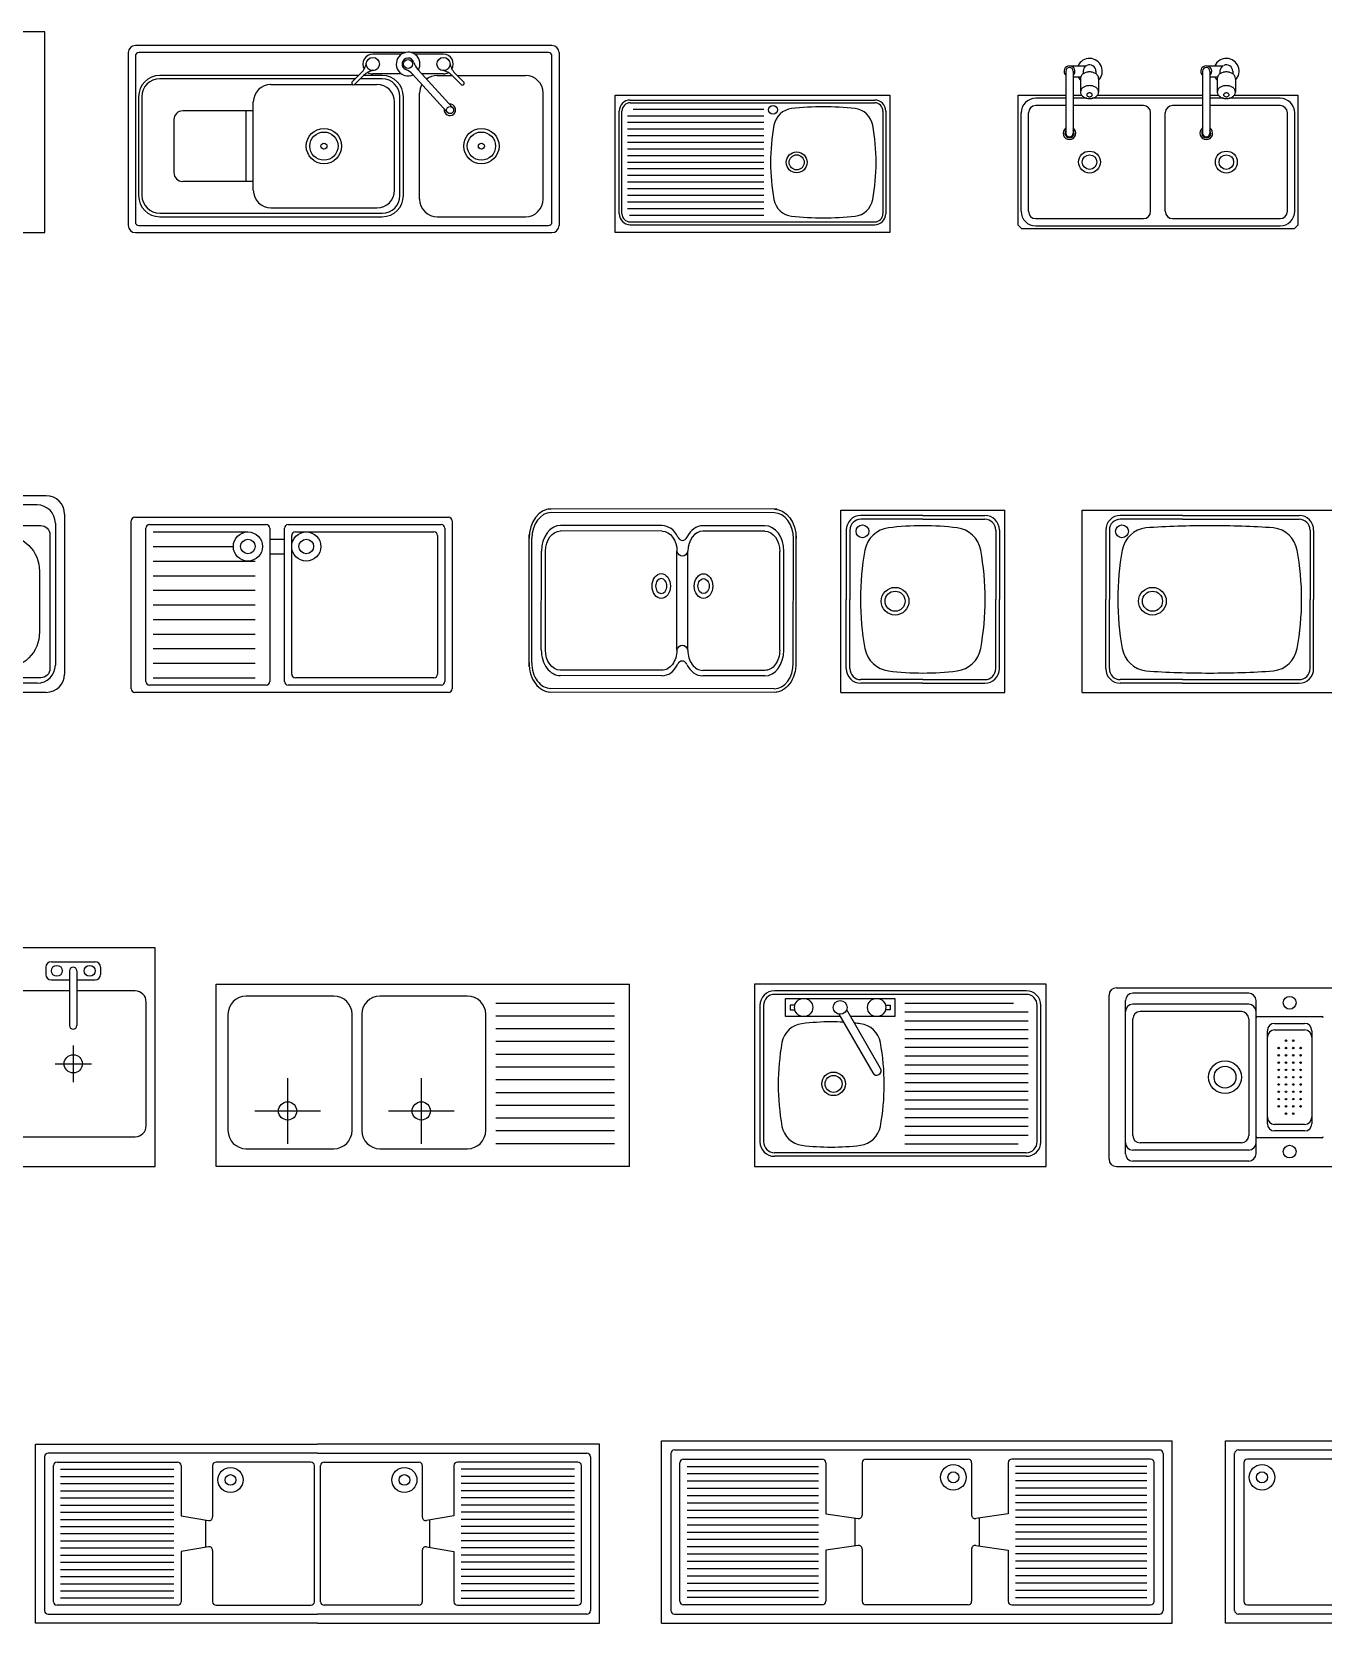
# Model space of a CAD drawing. Header units: millimetres. Extents: x 738 to 9190, y 477 to 4896.
# Drawn here: x 2523 to 6064, y 477 to 4841 of the extents above; entities that cross this region are included whole.
import ezdxf

# ---------------------------------------------------------------- set-up
doc = ezdxf.new("R2010")
doc.units = ezdxf.units.MM

msp = doc.modelspace()

# ---------------------------------------------------------------- linework, layer by layer
at = {"color": 0}
for p, q in [((2559.4, 4840.5), (1734.4, 4840.5)), ((2559.4, 4290.5), (2559.4, 4840.5)), ((3949.4, 4803), (2807.2, 4803)), ((2787.8, 4783.7), (2787.8, 4309.3)), ((2807.2, 4774), (2807.2, 4319)), ((3546.6, 4783.7), (2816.9, 4783.7)), ((3536.8, 4779.2), (3458.2, 4779.2)), ((3939.7, 4783.7), (3563.3, 4783.7)), ((3651.8, 4779.2), (3573.1, 4779.2)), ((3949.4, 4319), (3949.4, 4774)), ((3968.8, 4783.7), (3968.8, 4309.3)), ((3419.2, 4720.7), (2874.1, 4720.7)), ((3426.3, 4727.7), (3403.1, 4704.9)), ((3433.1, 4720.8), (3409.9, 4698)), ((3484, 4720.7), (3433, 4720.7)), ((3536.8, 4725.1), (3458.2, 4725.1)), ((3567.1, 4724.5), (3662.3, 4620.1)), ((3581.4, 4737.5), (3676.6, 4633.1)), ((3651.8, 4725.1), (3592.7, 4725.1)), ((3634.8, 4720.7), (3675.9, 4720.7)), ((3676.3, 4720.3), (3699.1, 4697.1)), ((3683.2, 4727.1), (3706, 4703.9)), ((3689.4, 4720.7), (3876.8, 4720.7)), ((5358.1, 4732.5), (5358.1, 4562.5)), ((5368.1, 4747.5), (5411.6, 4747.5)), ((5378.1, 4732.5), (5378.1, 4562.5)), ((5378.1, 4717.5), (5399, 4717.5)), ((5405.6, 4732.5), (5405.6, 4725.5)), ((5440.6, 4732.5), (5440.6, 4725.5)), ((5733.1, 4732.5), (5733.1, 4562.5)), ((5743.1, 4747.5), (5786.6, 4747.5)), ((5753.1, 4732.5), (5753.1, 4562.5)), ((5753.1, 4717.5), (5774, 4717.5)), ((5780.6, 4732.5), (5780.6, 4725.5)), ((5815.6, 4732.5), (5815.6, 4725.5)), ((3410.2, 4711.9), (2874.1, 4711.9)), ((3179, 4696.5), (3401.8, 4696.5)), ((3408.8, 4696.5), (3469.4, 4696.5)), ((3484, 4711.9), (3424, 4711.9)), ((3586.4, 4381.9), (3586.4, 4672.3)), ((3925.2, 4381.9), (3925.2, 4672.3)), ((5398.1, 4712.9), (5398.1, 4675.3)), ((5448.1, 4712.9), (5448.1, 4675.3)), ((5773.1, 4712.9), (5773.1, 4675.3)), ((5823.1, 4712.9), (5823.1, 4675.3)), ((2816, 4662.7), (2816, 4391.6)), ((2824.9, 4662.7), (2824.9, 4391.6)), ((3130.6, 4406.1), (3130.6, 4648.1)), ((3517.8, 4406.1), (3517.8, 4648.1)), ((3532.4, 4391.6), (3532.4, 4662.7)), ((3542, 4391.6), (3542, 4662.7)), ((4122.4, 4290.5), (4122.4, 4667.1)), ((4122.4, 4667.1), (4875.5, 4667.1)), ((4163.9, 4653.5), (4834.1, 4653.5)), ((4163.9, 4646), (4834.1, 4646)), ((4530.6, 4627.8), (4171.6, 4627.8)), ((4875.5, 4667.1), (4875.5, 4290.5)), ((5358.1, 4658.4), (5275.6, 4658.4)), ((5358.1, 4638.4), (5275.6, 4638.4)), ((5415.6, 4658.4), (5378.1, 4658.4)), ((5570.6, 4638.4), (5378.1, 4638.4)), ((5733.1, 4658.4), (5430.5, 4658.4)), ((5733.1, 4638.4), (5650.6, 4638.4)), ((5790.6, 4658.4), (5753.1, 4658.4)), ((5945.6, 4638.4), (5753.1, 4638.4)), ((5945.6, 4658.4), (5805.5, 4658.4)), ((2912.8, 4599.7), (2912.8, 4454.5)), ((3130.6, 4623.9), (2937, 4623.9)), ((3111.3, 4430.3), (3111.3, 4623.9)), ((4133.7, 4341.7), (4133.7, 4623.4)), ((4141.3, 4341.7), (4141.3, 4623.4)), ((4530.6, 4609.7), (4156.3, 4609.7)), ((4530.6, 4591.5), (4156.3, 4591.5)), ((4856.7, 4623.4), (4856.7, 4341.7)), ((4864.2, 4623.4), (4864.2, 4341.7)), ((5235.6, 4348.4), (5235.6, 4618.4)), ((5255.6, 4348.4), (5255.6, 4618.4)), ((5590.6, 4348.4), (5590.6, 4618.4)), ((5630.6, 4348.4), (5630.6, 4618.4)), ((5965.6, 4348.4), (5965.6, 4618.4)), ((5985.6, 4348.4), (5985.6, 4618.4)), ((4530.6, 4573.3), (4156.3, 4573.3)), ((4530.6, 4555.2), (4156.3, 4555.2)), ((4530.6, 4537), (4156.3, 4537)), ((4530.6, 4518.9), (4156.3, 4518.9)), ((4530.6, 4500.7), (4156.3, 4500.7)), ((4530.6, 4482.6), (4156.3, 4482.6)), ((4530.6, 4464.4), (4156.3, 4464.4)), ((3130.6, 4430.3), (2937, 4430.3)), ((4530.6, 4446.2), (4156.3, 4446.2)), ((4530.6, 4428.1), (4156.3, 4428.1)), ((4530.6, 4409.9), (4156.3, 4409.9)), ((4530.6, 4391.8), (4156.3, 4391.8)), ((4530.6, 4373.6), (4156.3, 4373.6)), ((2874.1, 4343.2), (3484, 4343.2)), ((2874.1, 4333.5), (3484, 4333.5)), ((3179, 4357.7), (3469.4, 4357.7)), ((3634.8, 4333.5), (3876.8, 4333.5)), ((4530.6, 4355.5), (4156.3, 4355.5)), ((4530.6, 4337.3), (4162, 4337.3)), ((5275.6, 4328.4), (5570.6, 4328.4)), ((5650.6, 4328.4), (5945.6, 4328.4)), ((1734.4, 4290.5), (2559.4, 4290.5)), ((2807.2, 4290), (3949.4, 4290)), ((2816.9, 4309.3), (3939.7, 4309.3)), ((4875.5, 4290.5), (4122.4, 4290.5)), ((4163.9, 4319.1), (4834.1, 4319.1)), ((4163.9, 4311.6), (4834.1, 4311.6)), ((5275.6, 4308.4), (5945.6, 4308.4)), ((2562.9, 3568.2), (2037.5, 3568.2)), ((2537.9, 3543.2), (2062.5, 3543.2)), ((2587.9, 3493.2), (2587.9, 3104.2)), ((2612.9, 3518.2), (2612.9, 3079.2)), ((2795.8, 3039.2), (2795.8, 3499.2)), ((2805.8, 3509.2), (3665.8, 3509.2)), ((3675.8, 3499.2), (3675.8, 3039.2)), ((4566.7, 3531.2), (3939.3, 3532.1)), ((4559.2, 3521.2), (3946.7, 3522)), ((4741, 3029.2), (4741, 3529.2)), ((4741, 3529.2), (5191, 3529.2)), ((4966, 3514.2), (4796, 3514.2)), ((4966, 3504.2), (4796, 3504.2)), ((4966, 3514.2), (5136, 3514.2)), ((4966, 3504.2), (5136, 3504.2)), ((5191, 3029.2), (5191, 3529.2)), ((5402.5, 3529.2), (6102.5, 3529.2)), ((5402.5, 3029.2), (5402.5, 3529.2)), ((5677.5, 3514.2), (5507.5, 3514.2)), ((5677.5, 3504.2), (5507.5, 3504.2)), ((5677.5, 3514.2), (5997.5, 3514.2)), ((5677.5, 3504.2), (5997.5, 3504.2)), ((2835.8, 3059.2), (2835.8, 3479.2)), ((2845.8, 3489.2), (3165.8, 3489.2)), ((2855.8, 3469.2), (3115.8, 3469.2)), ((3175.8, 3479.2), (3175.8, 3059.2)), ((3175.8, 3449.2), (3215.8, 3449.2)), ((3215.8, 3059.2), (3215.8, 3479.2)), ((3225.8, 3489.2), (3645.8, 3489.2)), ((3235.8, 3079.2), (3235.8, 3459.2)), ((3245.8, 3469.2), (3625.8, 3469.2)), ((3635.8, 3459.2), (3635.8, 3079.2)), ((3655.8, 3479.2), (3655.8, 3059.2)), ((3886.4, 3100.3), (3886.9, 3461.9)), ((3893.9, 3110.4), (3894.3, 3451.8)), ((4251.1, 3486.5), (3972.8, 3486.9)), ((4251, 3471.4), (3972.8, 3471.8)), ((4533, 3486.1), (4363.1, 3486.3)), ((4533, 3471), (4363.1, 3471.2)), ((4610.9, 3109.3), (4611.4, 3450.8)), ((4618.4, 3099.3), (4618.9, 3460.8)), ((4756, 3474.2), (4756, 3284.2)), ((4766, 3474.2), (4766, 3284.2)), ((5166, 3474.2), (5166, 3284.2)), ((5176, 3474.2), (5176, 3284.2)), ((5467.5, 3474.2), (5467.5, 3284.2)), ((5477.5, 3474.2), (5477.5, 3284.2)), ((6027.5, 3474.2), (6027.5, 3284.2)), ((6037.5, 3474.2), (6037.5, 3284.2)), ((2855.8, 3429.2), (3075.8, 3429.2)), ((3175.8, 3409.2), (3215.8, 3409.2)), ((3920.1, 3145.5), (3920.4, 3416.6)), ((3931.3, 3145.5), (3931.6, 3416.6)), ((4291.7, 3144.9), (4292, 3416.1)), ((4321.5, 3144.9), (4321.9, 3416.1)), ((4573.6, 3144.5), (4574, 3415.7)), ((4584.8, 3144.5), (4585.2, 3415.7)), ((2855.8, 3389.2), (3135.8, 3389.2)), ((2855.8, 3349.2), (3135.8, 3349.2)), ((2855.8, 3309.2), (3135.8, 3309.2)), ((4756, 3094.2), (4756, 3284.2)), ((4766, 3094.2), (4766, 3284.2)), ((5166, 3094.2), (5166, 3284.2)), ((5176, 3094.2), (5176, 3284.2)), ((5467.5, 3094.2), (5467.5, 3284.2)), ((5477.5, 3094.2), (5477.5, 3284.2)), ((6027.5, 3094.2), (6027.5, 3284.2)), ((6037.5, 3094.2), (6037.5, 3284.2)), ((2855.8, 3269.2), (3135.8, 3269.2)), ((2855.8, 3229.2), (3135.8, 3229.2)), ((2855.8, 3189.2), (3135.8, 3189.2)), ((2855.8, 3149.2), (3135.8, 3149.2)), ((2855.8, 3109.2), (3135.8, 3109.2)), ((2855.8, 3069.2), (3135.8, 3069.2)), ((3625.8, 3069.2), (3245.8, 3069.2)), ((4250.5, 3074.7), (3972.2, 3075.1)), ((4250.5, 3089.8), (3972.3, 3090.2)), ((4532.5, 3089.4), (4362.5, 3089.6)), ((4532.5, 3074.3), (4362.5, 3074.5)), ((4966, 3064.2), (4796, 3064.2)), ((4966, 3064.2), (5136, 3064.2)), ((5677.5, 3064.2), (5507.5, 3064.2)), ((5677.5, 3064.2), (5997.5, 3064.2)), ((2562.9, 3029.2), (2037.5, 3029.2)), ((2537.9, 3054.2), (2062.5, 3054.2)), ((3665.8, 3029.2), (2805.8, 3029.2)), ((3165.8, 3049.2), (2845.8, 3049.2)), ((3645.8, 3049.2), (3225.8, 3049.2)), ((4566, 3029.1), (3938.6, 3029.9)), ((4558.5, 3039.1), (3946, 3040)), ((4741, 3029.2), (5191, 3029.2)), ((4966, 3054.2), (4796, 3054.2)), ((4966, 3054.2), (5136, 3054.2)), ((5402.5, 3029.2), (6102.5, 3029.2)), ((5677.5, 3054.2), (5507.5, 3054.2)), ((5677.5, 3054.2), (5997.5, 3054.2)), ((2561.9, 2275.6), (2561.9, 2255.6)), ((2576.9, 2290.6), (2696.9, 2290.6)), ((2711.9, 2275.6), (2711.9, 2255.6)), ((2576.9, 2240.6), (2626.9, 2240.6)), ((2626.9, 2265.6), (2626.9, 2115.6)), ((2646.9, 2265.6), (2646.9, 2115.6)), ((2646.9, 2240.6), (2696.9, 2240.6)), ((3028.5, 1728.9), (3028.5, 2228.9)), ((3028.5, 1728.9), (3028.5, 2228.9)), ((3028.5, 2228.9), (4161.5, 2228.9)), ((3028.5, 2228.9), (4161.5, 2228.9)), ((4161.5, 1728.9), (4161.5, 2228.9)), ((4504.6, 2228.9), (4504.6, 1728.9)), ((5304.6, 2228.9), (4504.6, 2228.9)), ((5304.6, 1728.9), (5304.6, 2228.9)), ((3351.3, 2196.3), (3111.1, 2196.3)), ((3351.3, 2196.3), (3111.1, 2196.3)), ((3717.8, 2196.3), (3477.7, 2196.3)), ((3717.8, 2196.3), (3477.7, 2196.3)), ((5249.6, 2210.9), (4559.6, 2210.9)), ((5249.6, 2200.9), (4559.6, 2200.9)), ((5476.6, 1748.9), (5476.6, 2198.9)), ((5496.6, 2218.9), (6656.6, 2218.9)), ((5521.6, 1763.9), (5521.6, 2183.9)), ((5859.6, 2203.9), (5541.6, 2203.9)), ((5879.6, 1763.9), (5879.6, 2183.9)), ((3061.1, 2146.3), (3061.1, 1827.7)), ((3061.1, 2146.3), (3061.1, 1827.7)), ((3401.3, 1827.7), (3401.3, 2146.3)), ((3401.3, 1827.7), (3401.3, 2146.3)), ((3427.7, 2146.3), (3427.7, 1827.7)), ((3427.7, 2146.3), (3427.7, 1827.7)), ((3767.8, 1827.7), (3767.8, 2146.3)), ((3767.8, 1827.7), (3767.8, 2146.3)), ((3795.8, 2177.3), (4120.6, 2177.3)), ((3795.8, 2177.3), (4120.6, 2177.3)), ((3795.8, 2142.3), (4120.6, 2142.3)), ((3795.8, 2142.3), (4120.6, 2142.3)), ((4519.6, 2170.9), (4519.6, 1796.9)), ((4529.6, 2170.9), (4529.6, 1796.9)), ((4601.9, 2171.3), (4601.9, 2158.8)), ((4615.8, 2171.3), (4601.9, 2171.3)), ((4601.9, 2158.8), (4615.8, 2158.8)), ((4735.7, 2146.5), (4828.6, 1985.6)), ((4850.2, 1998.1), (4757.4, 2159)), ((4863, 2171.3), (4876.9, 2171.3)), ((4876.9, 2158.8), (4863, 2158.8)), ((4876.9, 2171.3), (4876.9, 2158.8)), ((4916.6, 2176.8), (5214.3, 2176.8)), ((4916.6, 2152.7), (5254.6, 2152.7)), ((5279.6, 1796.9), (5279.6, 2170.9)), ((5289.6, 1796.9), (5289.6, 2170.9)), ((5859.6, 2173.9), (5541.6, 2173.9)), ((5839.6, 2153.9), (5561.6, 2153.9)), ((5883.6, 2140.4), (6059.6, 2140.4)), ((3795.8, 2107.3), (4120.6, 2107.3)), ((3795.8, 2107.3), (4120.6, 2107.3)), ((4916.6, 2128.6), (5254.6, 2128.6)), ((4916.6, 2104.5), (5254.6, 2104.5)), ((5541.6, 1813.9), (5541.6, 2133.9)), ((5859.6, 2133.9), (5859.6, 1813.9)), ((5910.6, 1846.4), (5910.6, 2101.4)), ((5930.6, 2121.4), (6012.6, 2121.4)), ((5930.6, 2103.4), (6012.6, 2103.4)), ((6032.6, 2101.4), (6032.6, 1846.4)), ((2636.9, 2060.6), (2636.9, 1960.6)), ((3795.8, 2072.3), (4120.6, 2072.3)), ((3795.8, 2072.3), (4120.6, 2072.3)), ((4916.6, 2080.3), (5254.6, 2080.3)), ((4916.6, 2056.2), (5254.6, 2056.2)), ((2586.9, 2010.6), (2686.9, 2010.6)), ((3795.8, 2037.3), (4120.6, 2037.3)), ((3795.8, 2037.3), (4120.6, 2037.3)), ((4916.6, 2032.1), (5254.6, 2032.1)), ((4916.6, 2008), (5254.6, 2008)), ((3224.5, 1971.4), (3224.5, 1791.4)), ((3224.5, 1971.4), (3224.5, 1791.4)), ((3591, 1971.4), (3591, 1791.4)), ((3591, 1971.4), (3591, 1791.4)), ((3795.8, 2002.3), (4120.6, 2002.3)), ((3795.8, 2002.3), (4120.6, 2002.3)), ((3795.8, 1967.3), (4120.6, 1967.3)), ((3795.8, 1967.3), (4120.6, 1967.3)), ((4916.6, 1983.9), (5254.6, 1983.9)), ((3795.8, 1932.3), (4120.6, 1932.3)), ((3795.8, 1932.3), (4120.6, 1932.3)), ((4916.6, 1959.8), (5254.6, 1959.8)), ((4916.6, 1935.7), (5254.6, 1935.7)), ((3134.5, 1881.4), (3314.5, 1881.4)), ((3134.5, 1881.4), (3314.5, 1881.4)), ((3501, 1881.4), (3681, 1881.4)), ((3501, 1881.4), (3681, 1881.4)), ((3795.8, 1897.3), (4120.6, 1897.3)), ((3795.8, 1897.3), (4120.6, 1897.3)), ((4916.6, 1911.6), (5254.6, 1911.6)), ((4916.6, 1887.5), (5254.6, 1887.5)), ((3795.8, 1862.3), (4120.6, 1862.3)), ((3795.8, 1862.3), (4120.6, 1862.3)), ((4916.6, 1863.4), (5254.6, 1863.4)), ((4916.6, 1839.2), (5254.6, 1839.2)), ((6012.6, 1844.4), (5930.6, 1844.4)), ((3795.8, 1827.3), (4120.6, 1827.3)), ((3795.8, 1827.3), (4120.6, 1827.3)), ((3795.8, 1792.3), (4120.6, 1792.3)), ((3795.8, 1792.3), (4120.6, 1792.3)), ((4916.6, 1815.1), (5254.6, 1815.1)), ((4916.6, 1791), (5227.1, 1791)), ((5839.6, 1793.9), (5561.6, 1793.9)), ((6059.6, 1807.4), (5883.6, 1807.4)), ((6012.6, 1826.4), (5930.6, 1826.4)), ((3111.1, 1777.7), (3351.3, 1777.7)), ((3111.1, 1777.7), (3351.3, 1777.7)), ((3477.7, 1777.7), (3717.8, 1777.7)), ((3477.7, 1777.7), (3717.8, 1777.7)), ((5249.6, 1766.9), (4559.6, 1766.9)), ((5249.6, 1756.9), (4559.6, 1756.9)), ((5859.6, 1773.9), (5541.6, 1773.9)), ((4161.5, 1728.9), (3028.5, 1728.9)), ((4161.5, 1728.9), (3028.5, 1728.9)), ((4504.6, 1728.9), (5304.6, 1728.9)), ((5496.6, 1728.9), (6656.6, 1728.9)), ((5859.6, 1743.9), (5541.6, 1743.9)), ((2533.5, 476.7), (2533.5, 967.6)), ((2533.5, 967.6), (3306.4, 967.6)), ((4079.4, 967.6), (3306.4, 967.6)), ((4079.4, 476.7), (4079.4, 967.6)), ((4249.9, 476.7), (4249.9, 976.7)), ((4249.9, 976.7), (5649.9, 976.7)), ((5649.9, 476.7), (5649.9, 976.7)), ((5795.8, 476.7), (5795.8, 976.7)), ((5795.8, 976.7), (7020.8, 976.7)), ((2558.1, 933.2), (2558.1, 511.1)), ((3306.4, 943.1), (2567.9, 943.1)), ((2592.4, 918.5), (2922.7, 918.5)), ((3288.1, 918.5), (3028.8, 918.5)), ((3306.4, 943.1), (4045, 943.1)), ((3324.8, 918.5), (3584.1, 918.5)), ((4020.5, 918.5), (3690.2, 918.5)), ((4054.8, 933.2), (4054.8, 511.1)), ((4274.9, 941.7), (4274.9, 511.7)), ((4284.9, 951.7), (5614.9, 951.7)), ((4299.9, 536.7), (4299.9, 916.7)), ((4309.9, 926.7), (4689.9, 926.7)), ((4699.9, 916.7), (4699.9, 776.7)), ((4799.9, 916.7), (4799.9, 773.3)), ((4809.9, 926.7), (5089.9, 926.7)), ((5099.9, 916.7), (5099.9, 773.3)), ((5199.9, 916.7), (5199.9, 776.7)), ((5589.9, 926.7), (5209.9, 926.7)), ((5599.9, 536.7), (5599.9, 916.7)), ((5624.9, 941.7), (5624.9, 511.7)), ((5820.8, 511.7), (5820.8, 941.7)), ((5830.8, 951.7), (6985.8, 951.7)), ((5845.8, 916.7), (5845.8, 536.7)), ((6135.8, 926.7), (5855.8, 926.7)), ((2582.6, 535.6), (2582.6, 908.7)), ((2602.2, 898.9), (2912.8, 898.9)), ((2602.2, 879.2), (2912.8, 879.2)), ((2932.5, 908.7), (2932.5, 771.2)), ((3019, 908.7), (3019, 767.9)), ((3297.9, 535.6), (3297.9, 908.7)), ((3315, 535.6), (3315, 908.7)), ((3593.9, 908.7), (3593.9, 767.9)), ((3680.4, 908.7), (3680.4, 771.2)), ((4010.7, 898.9), (3700.1, 898.9)), ((4010.7, 879.2), (3700.1, 879.2)), ((4030.3, 535.6), (4030.3, 908.7)), ((4319.9, 906.7), (4679.9, 906.7)), ((4319.9, 886.7), (4679.9, 886.7)), ((5579.9, 906.7), (5219.9, 906.7)), ((5579.9, 886.7), (5219.9, 886.7)), ((2602.2, 859.6), (2912.8, 859.6)), ((2602.2, 840), (2912.8, 840)), ((4010.7, 859.6), (3700.1, 859.6)), ((4010.7, 840), (3700.1, 840)), ((4319.9, 866.7), (4679.9, 866.7)), ((4319.9, 846.7), (4679.9, 846.7)), ((5579.9, 866.7), (5219.9, 866.7)), ((5579.9, 846.7), (5219.9, 846.7)), ((2602.2, 820.3), (2912.8, 820.3)), ((2602.2, 800.7), (2912.8, 800.7)), ((4010.7, 820.3), (3700.1, 820.3)), ((4010.7, 800.7), (3700.1, 800.7)), ((4319.9, 826.7), (4679.9, 826.7)), ((4319.9, 806.7), (4679.9, 806.7)), ((4319.9, 786.7), (4679.9, 786.7)), ((5579.9, 826.7), (5219.9, 826.7)), ((5579.9, 806.7), (5219.9, 806.7)), ((5579.9, 786.7), (5219.9, 786.7)), ((2602.2, 781.1), (2912.8, 781.1)), ((2602.2, 761.4), (2912.8, 761.4)), ((2932.5, 771.2), (3007.7, 758.2)), ((2999.1, 759.5), (2999.1, 684.8)), ((3680.4, 771.2), (3605.2, 758.2)), ((3613.8, 759.5), (3613.8, 684.8)), ((4010.7, 781.1), (3700.1, 781.1)), ((4010.7, 761.4), (3700.1, 761.4)), ((4319.9, 766.7), (4679.9, 766.7)), ((4319.9, 746.7), (4679.9, 746.7)), ((4699.9, 776.7), (4788.4, 763.4)), ((4779.6, 764.8), (4779.6, 688.7)), ((5199.9, 776.7), (5111.3, 763.4)), ((5120.2, 764.8), (5120.2, 688.7)), ((5579.9, 766.7), (5219.9, 766.7)), ((5579.9, 746.7), (5219.9, 746.7)), ((2602.2, 741.8), (2912.8, 741.8)), ((2602.2, 722.2), (2912.8, 722.2)), ((2602.2, 702.5), (2912.8, 702.5)), ((4010.7, 741.8), (3700.1, 741.8)), ((4010.7, 722.2), (3700.1, 722.2)), ((4010.7, 702.5), (3700.1, 702.5)), ((4319.9, 726.7), (4679.9, 726.7)), ((4319.9, 706.7), (4679.9, 706.7)), ((5579.9, 726.7), (5219.9, 726.7)), ((5579.9, 706.7), (5219.9, 706.7)), ((2602.2, 682.9), (2912.8, 682.9)), ((2602.2, 663.3), (2912.8, 663.3)), ((3007.7, 686.1), (2932.5, 673.1)), ((2932.5, 673.1), (2932.5, 535.6)), ((3019, 676.4), (3019, 535.6)), ((3593.9, 676.4), (3593.9, 535.6)), ((3605.2, 686.1), (3680.4, 673.1)), ((3680.4, 673.1), (3680.4, 535.6)), ((4010.7, 682.9), (3700.1, 682.9)), ((4010.7, 663.3), (3700.1, 663.3)), ((4319.9, 686.7), (4679.9, 686.7)), ((4319.9, 666.7), (4679.9, 666.7)), ((4788.4, 690), (4699.9, 676.7)), ((4699.9, 676.7), (4699.9, 536.7)), ((4799.9, 680.1), (4799.9, 536.7)), ((5099.9, 680.1), (5099.9, 536.7)), ((5111.3, 690), (5199.9, 676.7)), ((5199.9, 676.7), (5199.9, 536.7)), ((5579.9, 686.7), (5219.9, 686.7)), ((5579.9, 666.7), (5219.9, 666.7)), ((2602.2, 643.6), (2912.8, 643.6)), ((2602.2, 624), (2912.8, 624)), ((4010.7, 643.6), (3700.1, 643.6)), ((4010.7, 624), (3700.1, 624)), ((4319.9, 646.7), (4679.9, 646.7)), ((4319.9, 626.7), (4679.9, 626.7)), ((5579.9, 646.7), (5219.9, 646.7)), ((5579.9, 626.7), (5219.9, 626.7)), ((2602.2, 604.3), (2912.8, 604.3)), ((2602.2, 584.7), (2912.8, 584.7)), ((4010.7, 604.3), (3700.1, 604.3)), ((4010.7, 584.7), (3700.1, 584.7)), ((4319.9, 606.7), (4679.9, 606.7)), ((4319.9, 586.7), (4679.9, 586.7)), ((5579.9, 606.7), (5219.9, 606.7)), ((5579.9, 586.7), (5219.9, 586.7)), ((2922.7, 525.8), (2592.4, 525.8)), ((2602.2, 565.1), (2912.8, 565.1)), ((2912.8, 545.4), (2602.2, 545.4)), ((3028.8, 525.8), (3288.1, 525.8)), ((3584.1, 525.8), (3324.8, 525.8)), ((3690.2, 525.8), (4020.5, 525.8)), ((4010.7, 565.1), (3700.1, 565.1)), ((3700.1, 545.4), (4010.7, 545.4)), ((4689.9, 526.7), (4309.9, 526.7)), ((4319.9, 566.7), (4679.9, 566.7)), ((4679.9, 546.7), (4319.9, 546.7)), ((5089.9, 526.7), (4809.9, 526.7)), ((5209.9, 526.7), (5589.9, 526.7)), ((5579.9, 566.7), (5219.9, 566.7)), ((5219.9, 546.7), (5579.9, 546.7)), ((5855.8, 526.7), (6135.8, 526.7)), ((2567.9, 501.3), (3306.4, 501.3)), ((4045, 501.3), (3306.4, 501.3)), ((4284.9, 501.7), (5614.9, 501.7)), ((6985.8, 501.7), (5830.8, 501.7)), ((3306.4, 476.7), (2533.5, 476.7)), ((3306.4, 476.7), (4079.4, 476.7)), ((4249.9, 476.7), (5649.9, 476.7)), ((7020.8, 476.7), (5795.8, 476.7))]:
    msp.add_line(p, q, dxfattribs=at)
for points in [[(5448.1, 4712.9, 0.133256), (5446.3, 4719.3, 0.106756), (5440.8, 4725.4, 0.082828), (5433, 4729.1, 0.071352), (5423.1, 4730.5, 0.071352), (5413.2, 4729.1, 0.082828), (5405.4, 4725.4, 0.106756), (5399.8, 4719.3, 0.133256), (5398.1, 4712.9, 0.133256)], [(5823.1, 4712.9, 0.133256), (5821.3, 4719.3, 0.106756), (5815.8, 4725.4, 0.082828), (5808, 4729.1, 0.071352), (5798.1, 4730.5, 0.071352), (5788.2, 4729.1, 0.082828), (5780.4, 4725.4, 0.106756), (5774.8, 4719.3, 0.133256), (5773.1, 4712.9, 0.133256)], [(2318.9, 3486.4), (2547.9, 3486.4, -0.414214), (2572.9, 3461.4), (2572.9, 3094.2, -0.414214), (2547.9, 3069.2), (2052.5, 3069.2, -0.414214), (2027.5, 3094.2), (2027.5, 3461.4, -0.414214), (2052.5, 3486.4), (2279.9, 3486.4)], [(2318.9, 3461.4), (2444.4, 3461.4, -0.414214), (2544.4, 3361.4), (2544.4, 3194.2, -0.414214), (2444.4, 3094.2), (2154.4, 3094.2, -0.414214), (2054.4, 3194.2), (2054.4, 3361.4, -0.414214), (2154.4, 3461.4), (2279.9, 3461.4)], [(2626.9, 2210.6), (2466.9, 2210.6, 0.414214), (2436.9, 2180.6), (2436.9, 1840.6, 0.414214), (2466.9, 1810.6), (2806.9, 1810.6, 0.414214), (2836.9, 1840.6), (2836.9, 2180.6, 0.414214), (2806.9, 2210.6), (2646.9, 2210.6)]]:
    msp.add_lwpolyline(points, format="xyb", dxfattribs=at)
for points in [[(5398.1, 4675.3, 0.133256), (5399.8, 4668.8, 0.106756), (5405.4, 4662.8, 0.082828), (5413.2, 4659, 0.071352), (5423.1, 4657.6, 0.071352), (5433, 4659, 0.082828), (5440.8, 4662.8, 0.106756), (5446.3, 4668.8, 0.133256), (5448.1, 4675.3, 0.133256), (5446.3, 4681.7, 0.106756), (5440.8, 4687.8, 0.082828), (5433, 4691.5, 0.071352), (5423.1, 4692.9, 0.071352), (5413.2, 4691.5, 0.082828), (5405.4, 4687.8, 0.106756), (5399.8, 4681.7, 0.133256)], [(5430.6, 4667.8, 0.133256), (5430.1, 4669.7, 0.106756), (5428.4, 4671.5, 0.082828), (5426.1, 4672.6, 0.071352), (5423.1, 4673.1, 0.071352), (5420.1, 4672.6, 0.082828), (5417.8, 4671.5, 0.106756), (5416.1, 4669.7, 0.133256), (5415.6, 4667.8, 0.133256), (5416.1, 4665.8, 0.106756), (5417.8, 4664, 0.082828), (5420.1, 4662.9, 0.071352), (5423.1, 4662.5, 0.071352), (5426.1, 4662.9, 0.082828), (5428.4, 4664, 0.106756), (5430.1, 4665.8, 0.133256)], [(5773.1, 4675.3, 0.133256), (5774.8, 4668.8, 0.106756), (5780.4, 4662.8, 0.082828), (5788.2, 4659, 0.071352), (5798.1, 4657.6, 0.071352), (5808, 4659, 0.082828), (5815.8, 4662.8, 0.106756), (5821.3, 4668.8, 0.133256), (5823.1, 4675.3, 0.133256), (5821.3, 4681.7, 0.106756), (5815.8, 4687.8, 0.082828), (5808, 4691.5, 0.071352), (5798.1, 4692.9, 0.071352), (5788.2, 4691.5, 0.082828), (5780.4, 4687.8, 0.106756), (5774.8, 4681.7, 0.133256)], [(5805.6, 4667.8, 0.133256), (5805.1, 4669.7, 0.106756), (5803.4, 4671.5, 0.082828), (5801.1, 4672.6, 0.071352), (5798.1, 4673.1, 0.071352), (5795.1, 4672.6, 0.082828), (5792.8, 4671.5, 0.106756), (5791.1, 4669.7, 0.133256), (5790.6, 4667.8, 0.133256), (5791.1, 4665.8, 0.106756), (5792.8, 4664, 0.082828), (5795.1, 4662.9, 0.071352), (5798.1, 4662.5, 0.071352), (5801.1, 4662.9, 0.082828), (5803.4, 4664, 0.106756), (5805.1, 4665.8, 0.133256)]]:
    msp.add_lwpolyline(points, format="xyb", close=True, dxfattribs=at)
for points in [[(5819.9, 4666.7), (5993.9, 4666.7), (5993.9, 4310.1), (5983.9, 4300.1), (5237.3, 4300.1), (5227.3, 4310.1), (5227.3, 4666.7), (5358.1, 4666.7)], [(5378.1, 4666.7), (5401.3, 4666.7)], [(5444.9, 4666.7), (5733.1, 4666.7)], [(5753.1, 4666.7), (5776.3, 4666.7)], [(4739.3, 2140.1), (4589.4, 2140.1), (4589.4, 2190.1), (4889.4, 2190.1), (4889.4, 2140.1), (4768.2, 2140.1)]]:
    msp.add_lwpolyline(points, dxfattribs=at)
msp.add_lwpolyline([(2861.9, 2328.9), (1961.9, 2328.9), (1961.9, 1728.9), (2861.9, 1728.9)], close=True, dxfattribs=at)
for centre, radius in [((3458.2, 4752.2), 18.1), ((3555, 4752.2), 12.4), ((3651.8, 4752.2), 18.1), ((3670.1, 4625.9), 9.73), ((4555.4, 4626.6), 12.2), ((3324.2, 4527.1), 48.4), ((3324.2, 4527.1), 38.7), ((3755.8, 4527.1), 48.4), ((3755.8, 4527.1), 38.7), ((3324.2, 4527.1), 8.23), ((3755.8, 4527.1), 8.23), ((4620.2, 4482.6), 28.6), ((4620.2, 4482.6), 20.7), ((5423.1, 4483.4), 30), ((5423.1, 4483.4), 20), ((5798.1, 4483.4), 30), ((5798.1, 4483.4), 20), ((3115.8, 3429.2), 40), ((3115.8, 3429.2), 20), ((3275.8, 3429.2), 40), ((3275.8, 3429.2), 20), ((4800.6, 3470.9), 17.5), ((5512, 3470.9), 17.5), ((4890, 3279.2), 38), ((5595.5, 3279.2), 38), ((4890, 3279.2), 27.5), ((5595.5, 3279.2), 27.5), ((2591.9, 2265.6), 15), ((2681.9, 2265.6), 15), ((4639.4, 2165.1), 25), ((4739.4, 2165.1), 18.8), ((4839.4, 2165.1), 25), ((5971.6, 2177.9), 17.5), ((5941.6, 2053.9), 2), ((5961.6, 2073.9), 2), ((5961.6, 2053.9), 2), ((5981.6, 2073.9), 2), ((5981.6, 2053.9), 2), ((6001.6, 2053.9), 2), ((2636.9, 2010.6), 25), ((5794.6, 1973.9), 45), ((5941.6, 2033.9), 2), ((5941.6, 2013.9), 2), ((5961.6, 2033.9), 2), ((5961.6, 2013.9), 2), ((5981.6, 2033.9), 2), ((5981.6, 2013.9), 2), ((6001.6, 2033.9), 2), ((6001.6, 2013.9), 2), ((4721.3, 1955.6), 32.3), ((4721.3, 1955.6), 23.4), ((5794.6, 1973.9), 30), ((5941.6, 1993.9), 2), ((5941.6, 1973.9), 2), ((5961.6, 1993.9), 2), ((5961.6, 1973.9), 2), ((5981.6, 1993.9), 2), ((5981.6, 1973.9), 2), ((6001.6, 1993.9), 2), ((6001.6, 1973.9), 2), ((5941.6, 1953.9), 2), ((5941.6, 1933.9), 2), ((5961.6, 1953.9), 2), ((5961.6, 1933.9), 2), ((5981.6, 1953.9), 2), ((5981.6, 1933.9), 2), ((6001.6, 1953.9), 2), ((6001.6, 1933.9), 2), ((3224.5, 1881.4), 25), ((3224.5, 1881.4), 25), ((3591, 1881.4), 25), ((3591, 1881.4), 25), ((5941.6, 1913.9), 2), ((5941.6, 1893.9), 2), ((5961.6, 1913.9), 2), ((5961.6, 1893.9), 2), ((5981.6, 1913.9), 2), ((5981.6, 1893.9), 2), ((6001.6, 1913.9), 2), ((6001.6, 1893.9), 2), ((5961.6, 1873.9), 2), ((5981.6, 1873.9), 2), ((5971.6, 1769.9), 17.5), ((3068.1, 869.4), 34.4), ((3068.1, 869.4), 14.7), ((3544.8, 869.4), 34.4), ((3544.8, 869.4), 14.7), ((5049.9, 876.7), 35), ((5049.9, 876.7), 15), ((5895.8, 876.7), 35), ((5895.8, 876.7), 15)]:
    msp.add_circle(centre, radius, dxfattribs=at)
for centre, radius, start, end in [((2807.2, 4783.7), 19.4, 90, 180), ((3949.4, 4783.7), 19.4, 0, 90), ((2816.9, 4774), 9.68, 90, 180), ((3458.2, 4752.2), 27, 90, 209.8816), ((3555, 4752.2), 32.5, 329.6444, 295.0423), ((3555, 4752.2), 16.4, 16.0755, 248.6112), ((3617.2, 4770.1), 48.4, 196.0755, 222.3434), ((3651.8, 4752.2), 27, 329.1097, 90), ((3939.7, 4774), 9.68, 0, 90), ((5423.1, 4732.5), 35, 315.5847, 154.6231), ((5798.1, 4732.5), 35, 315.5847, 154.6231), ((2874.1, 4662.7), 58.1, 90, 180), ((3392.4, 4762.2), 48.4, 314.4956, 351.339), ((3467, 4686.3), 48.4, 97.6523, 134.4956), ((3458.2, 4752.2), 27, 239.1097, 270), ((3484, 4662.7), 58.1, 0, 90), ((3531.3, 4691.9), 48.4, 42.3434, 68.6112), ((3634.8, 4672.3), 48.4, 90, 127.0737), ((3641.7, 4686.4), 48.4, 44.4956, 81.339), ((3651.8, 4752.2), 27, 270, 299.8816), ((3717.7, 4761.1), 48.4, 187.6523, 224.4956), ((3876.8, 4672.3), 48.4, 0, 90), ((5368.1, 4732.5), 15, 311.8103, 228.1897), ((5368.1, 4732.5), 10, 0.0002, 180.0002), ((5423.1, 4732.5), 35, 205.3769, 224.4153), ((5423.1, 4732.5), 17.5, 121.0027, 180), ((5411.6, 4757.5), 10, 270, 294.62), ((5423.1, 4732.5), 17.5, 0, 114.62), ((5743.1, 4732.5), 15, 311.8103, 228.1897), ((5743.1, 4732.5), 10, 0.0002, 180.0002), ((5798.1, 4732.5), 35, 205.3769, 224.4153), ((5798.1, 4732.5), 17.5, 121.0027, 180), ((5786.6, 4757.5), 10, 270, 294.62), ((5798.1, 4732.5), 17.5, 0, 114.62), ((2874.1, 4662.7), 49.2, 90, 180), ((3179, 4648.1), 48.4, 90, 180), ((3179, 4648.1), 48.4, 90, 91.1456), ((3405.3, 4700.3), 5.11, 115.7239, 333.2674), ((3469.4, 4648.1), 48.4, 0, 90), ((3482.5, 4662.1), 49.8, 0.6729, 88.3753), ((3634.8, 4672.3), 48.4, 150.2915, 180), ((3703.7, 4699.3), 5.11, 205.7239, 63.2674), ((3669.4, 4626.6), 15.7, 170.3658, 94.3209), ((4163.9, 4623.4), 30.1, 90, 180), ((4163.9, 4623.4), 22.6, 90, 180), ((4613.5, 4574.2), 56.5, 97.23, 169.6188), ((4693.3, 3792), 842.7, 89.999, 95.9178), ((4693.3, 3792), 842.7, 84.0822, 90.001), ((4773.1, 4574.2), 56.5, 10.3812, 82.77), ((4834.1, 4623.4), 30.1, 0, 90), ((4834.1, 4623.4), 22.6, 0, 90), ((5275.6, 4618.4), 40, 90, 180), ((5275.6, 4618.4), 20, 90, 180), ((5570.6, 4618.4), 20, 0, 90), ((5650.6, 4618.4), 20, 90, 180), ((5945.6, 4618.4), 40, 0, 90), ((5945.6, 4618.4), 20, 0, 90), ((2937, 4599.7), 24.2, 90, 180), ((5113.5, 4482.6), 564.8, 169.6188, 180), ((4273.1, 4482.6), 564.8, 0, 10.3812), ((5368.1, 4562.5), 17.5, 124.8499, 55.1501), ((5368.1, 4562.5), 12.5, 143.1301, 36.8699), ((5368.1, 4562.5), 10, 180.0001, 0.0001), ((5743.1, 4562.5), 17.5, 124.8499, 55.1501), ((5743.1, 4562.5), 12.5, 143.1301, 36.8699), ((5743.1, 4562.5), 10, 180.0001, 0.0001), ((2937, 4454.5), 24.2, 180, 270), ((5113.5, 4482.6), 564.8, 180, 190.3812), ((4273.1, 4482.6), 564.8, 349.6188, 0), ((2874.1, 4391.6), 58.1, 180, 270), ((2874.7, 4393), 49.8, 181.6247, 269.3271), ((3179, 4406.1), 48.4, 180, 270), ((3469.4, 4406.1), 48.4, 270, 0), ((3484, 4391.6), 58.1, 270, 0), ((3484, 4391.6), 48.4, 270, 0), ((3634.8, 4381.9), 48.4, 180, 270), ((3876.8, 4381.9), 48.4, 270, 0), ((4613.5, 4391), 56.5, 190.3812, 262.77), ((4773.1, 4391), 56.5, 277.23, 349.6188), ((4163.9, 4341.7), 30.1, 180, 270), ((4163.9, 4341.7), 22.6, 180, 270), ((4693.3, 5173.2), 842.7, 264.0822, 270.001), ((4693.3, 5173.2), 842.7, 269.999, 275.9178), ((4834.1, 4341.7), 30.1, 270, 0), ((4834.1, 4341.7), 22.6, 270, 0), ((5275.6, 4348.4), 40, 180, 270), ((5275.6, 4348.4), 20, 180, 270), ((5570.6, 4348.4), 20, 270, 0), ((5650.6, 4348.4), 20, 180, 270), ((5945.6, 4348.4), 40, 270, 0), ((5945.6, 4348.4), 20, 270, 0), ((2807.2, 4309.3), 19.4, 180, 270), ((2816.9, 4319), 9.68, 180, 270), ((3939.7, 4319), 9.68, 270, 0), ((3949.4, 4309.3), 19.4, 270, 0), ((2537.9, 3493.2), 50, 0, 90), ((2562.9, 3518.2), 50, 0, 90), ((2805.8, 3499.2), 10, 90, 180), ((3665.8, 3499.2), 10, 0, 90), ((4796, 3474.2), 40, 90, 180), ((4796, 3474.2), 30, 90, 180), ((5136, 3474.2), 40, 0, 90), ((5136, 3474.2), 30, 0, 90), ((5507.5, 3474.2), 40, 90, 180), ((5507.5, 3474.2), 30, 90, 180), ((5997.5, 3474.2), 40, 0, 90), ((5997.5, 3474.2), 30, 0, 90), ((2845.8, 3479.2), 10, 90, 180), ((3165.8, 3479.2), 10, 0, 90), ((3225.8, 3479.2), 10, 90, 180), ((3245.8, 3459.2), 10, 90, 180), ((3625.8, 3459.2), 10, 0, 90), ((3645.8, 3479.2), 10, 0, 90), ((4881.1, 3405.9), 75, 97.23, 169.6188), ((4966, 2736.2), 750, 90, 97.23), ((4966, 2736.2), 750, 82.77, 90), ((5051, 3405.9), 75, 10.3812, 82.77), ((5586.5, 3405.9), 75, 97.23, 169.6188), ((5752.4, 905.8), 2580.4, 89.9986, 93.896), ((5752.5, 905.8), 2580.4, 86.104, 90.0014), ((5918.4, 3405.9), 75, 10.3812, 82.77), ((5545, 3284.2), 750, 169.6188, 180), ((4387, 3284.2), 750, 0, 10.3812), ((6250.5, 3284.2), 750, 169.6188, 180), ((5254.5, 3284.2), 750, 0, 10.3812), ((5545, 3284.2), 750, 180, 190.3812), ((4387, 3284.2), 750, 349.6188, 0), ((6250.5, 3284.2), 750, 180, 190.3812), ((5254.5, 3284.2), 750, 349.6188, 0), ((4881.1, 3162.6), 75, 190.3812, 262.77), ((5051, 3162.6), 75, 277.23, 349.6188), ((5586.5, 3162.6), 75, 190.3812, 262.77), ((5918.4, 3162.6), 75, 277.23, 349.6188), ((2537.9, 3104.2), 50, 270, 0), ((2562.9, 3079.2), 50, 270, 0), ((2845.8, 3059.2), 10, 180, 270), ((3165.8, 3059.2), 10, 270, 0), ((3225.8, 3059.2), 10, 180, 270), ((3245.8, 3079.2), 10, 180, 270), ((3625.8, 3079.2), 10, 270, 0), ((3645.8, 3059.2), 10, 270, 0), ((4796, 3094.2), 40, 180, 270), ((4796, 3094.2), 30, 180, 270), ((4966, 3832.2), 750, 262.77, 270), ((4966, 3832.2), 750, 270, 277.23), ((5136, 3094.2), 30, 270, 0), ((5136, 3094.2), 40, 270, 0), ((5507.5, 3094.2), 40, 180, 270), ((5507.5, 3094.2), 30, 180, 270), ((5752.4, 5662.6), 2580.4, 266.104, 270.0014), ((5752.5, 5662.6), 2580.4, 269.9986, 273.896), ((5997.5, 3094.2), 40, 270, 0), ((5997.5, 3094.2), 30, 270, 0), ((2805.8, 3039.2), 10, 180, 270), ((3665.8, 3039.2), 10, 270, 0), ((2576.9, 2275.6), 15, 90, 180), ((2636.9, 2265.6), 10, 0, 180), ((2696.9, 2275.6), 15, 0, 90), ((2576.9, 2255.6), 15, 180, 270), ((2696.9, 2255.6), 15, 270, 0), ((3111.1, 2146.3), 50, 90, 180), ((3111.1, 2146.3), 50, 90, 180), ((3351.3, 2146.3), 50, 0, 90), ((3351.3, 2146.3), 50, 0, 90), ((3477.7, 2146.3), 50, 90, 180), ((3477.7, 2146.3), 50, 90, 180), ((3717.8, 2146.3), 50, 0, 90), ((3717.8, 2146.3), 50, 0, 90), ((4559.6, 2170.9), 40, 90, 180), ((4559.6, 2170.9), 30, 90, 180), ((5249.6, 2170.9), 40, 0, 90), ((5249.6, 2170.9), 30, 0, 90), ((5496.6, 2198.9), 20, 90, 180), ((5541.6, 2183.9), 20, 90, 180), ((5859.6, 2183.9), 20, 0, 90), ((5541.6, 2153.9), 20, 90, 180), ((5561.6, 2133.9), 20, 90, 180), ((5839.6, 2133.9), 20, 0, 90), ((5859.6, 2153.9), 20, 0, 90), ((5883.6, 2136.4), 4, 90, 180), ((5883.6, 2136.4), 4, 90, 180), ((6059.6, 2136.4), 4, 0, 90), ((6059.6, 2136.4), 4, 0, 90), ((2636.9, 2115.6), 10, 180, 0), ((4642.6, 2057.3), 63.8, 97.23, 169.6188), ((4714.8, 1488.1), 637.5, 90, 97.23), ((4714.8, 1488.1), 637.5, 86.9952, 90), ((4714.8, 1488.1), 637.5, 82.77, 84.2728), ((4787.1, 2057.3), 63.8, 10.3812, 82.77), ((5930.6, 2101.4), 20, 90, 180), ((5930.6, 2083.4), 20, 90, 180), ((6012.6, 2101.4), 20, 0, 90), ((6012.6, 2083.4), 20, 0, 90), ((5207, 1953.9), 637.5, 169.6188, 180), ((4222.7, 1953.9), 637.5, 0, 10.3812), ((4839.4, 1991.9), 12.5, 210, 30), ((5207, 1953.9), 637.5, 180, 190.3812), ((4222.7, 1953.9), 637.5, 349.6188, 0), ((4642.6, 1850.6), 63.8, 190.3812, 262.77), ((4787.1, 1850.6), 63.8, 277.23, 349.6188), ((5930.6, 1864.4), 20, 180, 270), ((5930.6, 1846.4), 20, 180, 270), ((6012.6, 1864.4), 20, 270, 0), ((6012.6, 1846.4), 20, 270, 0), ((3111.1, 1827.7), 50, 180, 270), ((3111.1, 1827.7), 50, 180, 270), ((3351.3, 1827.7), 50, 270, 0), ((3351.3, 1827.7), 50, 270, 0), ((3477.7, 1827.7), 50, 180, 270), ((3477.7, 1827.7), 50, 180, 270), ((3717.8, 1827.7), 50, 270, 0), ((3717.8, 1827.7), 50, 270, 0), ((4559.6, 1796.9), 40, 180, 270), ((4559.6, 1796.9), 30, 180, 270), ((5249.6, 1796.9), 30, 270, 0), ((5249.6, 1796.9), 40, 270, 0), ((5541.6, 1793.9), 20, 180, 270), ((5561.6, 1813.9), 20, 180, 270), ((5839.6, 1813.9), 20, 270, 0), ((5859.6, 1793.9), 20, 270, 0), ((5883.6, 1811.4), 4, 180, 270), ((5883.6, 1811.4), 4, 180, 270), ((6059.6, 1811.4), 4, 270, 0), ((6059.6, 1811.4), 4, 270, 0), ((4714.8, 2419.7), 637.5, 262.77, 270), ((4714.8, 2419.7), 637.5, 270, 277.23), ((5496.6, 1748.9), 20, 180, 270), ((5541.6, 1763.9), 20, 180, 270), ((5859.6, 1763.9), 20, 270, 0), ((2567.9, 933.2), 9.82, 90, 180), ((2592.4, 908.7), 9.82, 90, 180), ((2922.7, 908.7), 9.82, 0, 90), ((3028.8, 908.7), 9.82, 90, 180), ((3288.1, 908.7), 9.82, 0, 90), ((3324.8, 908.7), 9.82, 90, 180), ((3584.1, 908.7), 9.82, 0, 90), ((3690.2, 908.7), 9.82, 90, 180), ((4020.5, 908.7), 9.82, 0, 90), ((4045, 933.2), 9.82, 0, 90), ((4284.9, 941.7), 10, 90, 180), ((4309.9, 916.7), 10, 90, 180), ((4689.9, 916.7), 10, 0, 90), ((4809.9, 916.7), 10, 90, 180), ((5089.9, 916.7), 10, 0, 90), ((5209.9, 916.7), 10, 90, 180), ((5589.9, 916.7), 10, 0, 90), ((5614.9, 941.7), 10, 0, 90), ((5830.8, 941.7), 10, 90, 180), ((5855.8, 916.7), 10, 90, 180), ((3009.2, 767.9), 9.82, 261.4692, 0), ((3603.7, 767.9), 9.82, 180, 278.5308), ((4789.9, 773.3), 10, 261.4692, 0), ((5109.9, 773.3), 10, 180, 278.5308), ((3009.2, 676.4), 9.82, 0, 98.5308), ((3603.7, 676.4), 9.82, 81.4692, 180), ((4789.9, 680.1), 10, 0, 98.5308), ((5109.9, 680.1), 10, 81.4692, 180), ((2592.4, 535.6), 9.82, 180, 270), ((2922.7, 535.6), 9.82, 270, 0), ((3028.8, 535.6), 9.82, 180, 270), ((3288.1, 535.6), 9.82, 270, 0), ((3324.8, 535.6), 9.82, 180, 270), ((3584.1, 535.6), 9.82, 270, 0), ((3690.2, 535.6), 9.82, 180, 270), ((4020.5, 535.6), 9.82, 270, 0), ((4309.9, 536.7), 10, 180, 270), ((4689.9, 536.7), 10, 270, 0), ((4809.9, 536.7), 10, 180, 270), ((5089.9, 536.7), 10, 270, 0), ((5209.9, 536.7), 10, 180, 270), ((5589.9, 536.7), 10, 270, 0), ((5855.8, 536.7), 10, 180, 270), ((2567.9, 511.1), 9.82, 180, 270), ((4045, 511.1), 9.82, 270, 0), ((4284.9, 511.7), 10, 180, 270), ((5614.9, 511.7), 10, 270, 0), ((5830.8, 511.7), 10, 180, 270)]:
    msp.add_arc(centre, radius, start, end, dxfattribs=at)
for centre, major_axis, start_param, end_param in [((3946.6, 3451.7), (0.1, 80.3), 0, 1.570796), ((3946.6, 3451.7), (0.1, 70.3), 0, 1.570796), ((4559.1, 3450.9), (0.1, 70.3), 4.712389, 6.283185), ((3972.7, 3416.6), (0.1, 70.3), 0, 1.570796), ((4251, 3416.2), (0.1, 70.3), -0.985111, 0), ((4307.1, 3466), (0, 20.1), 2.156482, 4.126703), ((4363, 3416), (0.1, 70.3), 0, 0.985111), ((4363, 3416), (0.1, 55.2), 0, 1.570796), ((4532.9, 3415.8), (0.1, 70.3), 4.712389, 6.283185), ((4248.9, 3320.8), (0, 20.6), -0.785398, 5.497787), ((3972.3, 3145.4), (0.1, 70.3), 1.570796, 3.141593), ((4362.6, 3144.8), (0.1, 55.2), 1.570796, 3.141593), ((4532.6, 3144.6), (0.1, 70.3), 3.141593, 4.712389), ((3946.1, 3110.3), (0.1, 80.3), 1.570796, 3.141593), ((3946.1, 3110.3), (0.1, 70.3), 1.570796, 3.141593), ((4250.6, 3145), (0.1, 70.3), 3.141593, 4.126703), ((4306.5, 3095), (0, 20.1), -0.985111, 0.985111), ((4362.6, 3144.8), (0.1, 70.3), 2.156482, 3.141593), ((4558.6, 3109.4), (0.1, 70.3), 3.141593, 4.712389)]:
    msp.add_ellipse(centre, major_axis=major_axis, ratio=0.743747, start_param=start_param, end_param=end_param, dxfattribs=at)
at = {"color": 0, "extrusion": (0, 0, -1)}
for centre, major_axis, start_param, end_param in [((4559.1, 3450.9), (0.1, 80.3), 0, 1.570796), ((3972.7, 3416.6), (0.1, 55.2), 4.712389, 6.283185), ((4251, 3416.2), (0.1, 55.2), 0, 1.570796), ((4532.9, 3415.8), (0.1, 55.2), 0, 1.570796), ((4307, 3424.7), (0, 21.9), 1.976057, 4.307128), ((4248.9, 3320.8), (0, 33.9), 0.785398, 7.068583), ((4364.8, 3320.6), (0, 33.9), -0.785398, 5.497787), ((4364.8, 3320.6), (0, 20.6), 0.785398, 7.068583), ((3972.3, 3145.4), (0.1, 55.2), 3.141593, 4.712389), ((4250.6, 3145), (0.1, 55.2), 1.570796, 3.141593), ((4306.6, 3136.3), (0, 21.9), -1.165535, 1.165535), ((4532.6, 3144.6), (0.1, 55.2), 1.570796, 3.141593), ((4558.6, 3109.4), (0.1, 80.3), 1.570796, 3.141593)]:
    msp.add_ellipse(centre, major_axis=major_axis, ratio=0.743747, start_param=start_param, end_param=end_param, dxfattribs=at)

doc.saveas('drawing.dxf')
